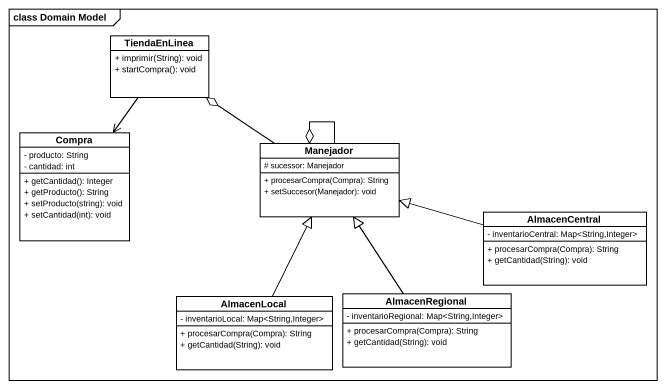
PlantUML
@startuml
mainframe class Domain Model
hide circle
hide empty members
skinparam classAttributeIconSize 0
class TiendaEnLinea {
  + imprimir(String): void
  + startCompra(): void
}
class Compra {
  - producto: String
  - cantidad: int
  + getCantidad(): Integer
  + getProducto(): String
  + setProducto(string): void
  + setCantidad(int): void
}
class Manejador {
  # sucessor: Manejador
  + procesarCompra(Compra): String
  + setSuccesor(Manejador): void
}
class AlmacenCentral {
  - inventarioCentral: Map<String,Integer>
  + procesarCompra(Compra): String
  + getCantidad(String): void
}
class AlmacenLocal {
  - inventarioLocal: Map<String,Integer>
  + procesarCompra(Compra): String
  + getCantidad(String): void
}
class AlmacenRegional {
  - inventarioRegional: Map<String,Integer>
  + procesarCompra(Compra): String
  + getCantidad(String): void
}
TiendaEnLinea --> Compra
Manejador -up-o TiendaEnLinea
Manejador --o Manejador
AlmacenCentral -left-|> Manejador
AlmacenLocal -up-|> Manejador
AlmacenRegional -up-|> Manejador
@enduml
